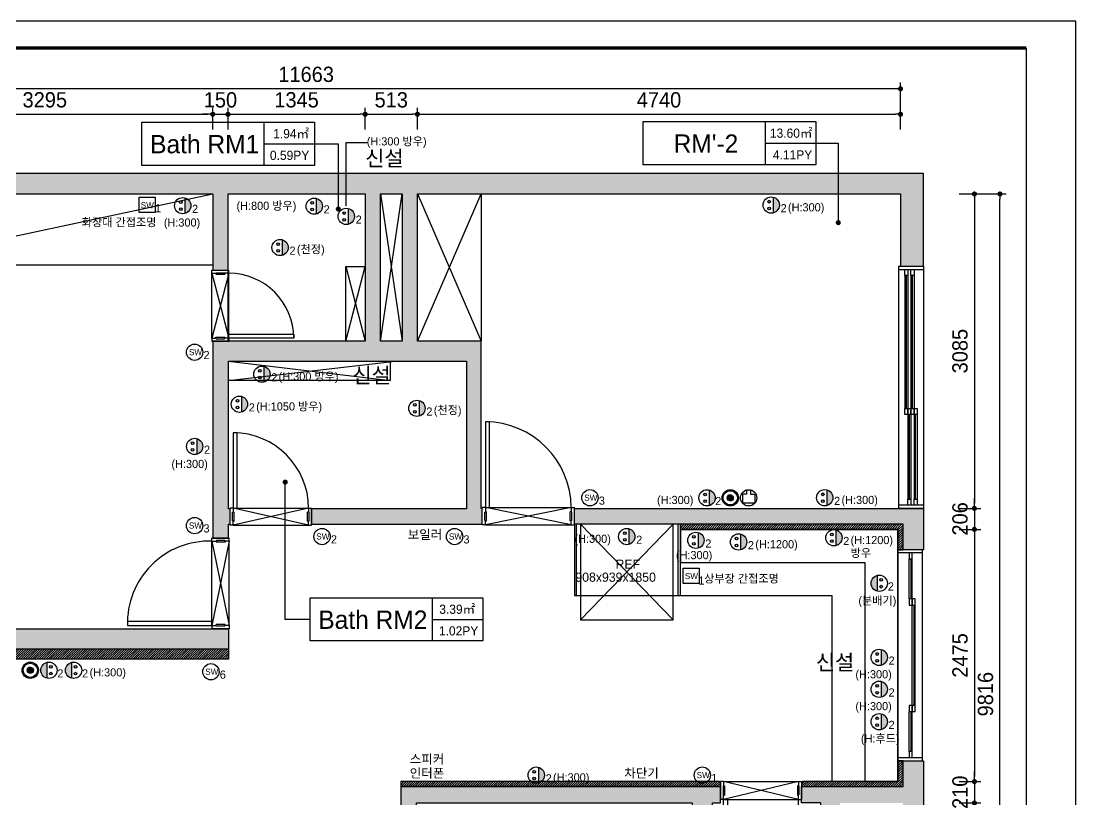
# Model space of a CAD drawing. Header units: millimetres. Extents: x 0 to 400063, y 963 to 238763.
# Drawn here: x 117097 to 127447, y 117252 to 124894 of the extents above; entities that cross this region are included whole.
import ezdxf
from ezdxf.enums import TextEntityAlignment as Align

# ---------------------------------------------------------------- set-up
doc = ezdxf.new("R2010")
doc.units = ezdxf.units.MM
doc.header["$LTSCALE"] = 40
doc.header["$PDMODE"] = 34
doc.layers.get('Defpoints').update_dxf_attribs({"color": 249})
doc.layers.add('.', color=7, linetype='Continuous', lineweight=13)
for name, color, linetype in [('2sec', 2, 'Continuous'), ('3TI-CE-LTEXT', 7, 'Continuous'), ('4LEA', 4, 'Continuous'), ('DIM', 8, 'Continuous'), ('DOOR', 4, 'Continuous'), ('DOOR-FRAME', 4, 'Continuous'), ('DWG', 7, 'Continuous'), ('GPG-TEXT', 3, 'Continuous'), ('SOL253', 253, 'Continuous'), ('도면층4', 4, 'Continuous'), ('도면층5', 5, 'Continuous'), ('도면층8', 253, 'Continuous'), ('전기', 7, 'Continuous')]:
    doc.layers.add(name, color=color, linetype=linetype)
doc.styles.add('GHS', font='stylu.ttf')
doc.styles.add('HANA-TEXT', font='stylu.ttf')
doc.styles.add('HY울릉도L', font='HYWULM.TTF')
doc.styles.add('울릉도 L', font='HYWULM.TTF')
doc.styles.add('휴먼엑스포', font='stylu.ttf')
doc.dimstyles.new('황금손50', dxfattribs={"dimscale": 50, "dimtxt": 3, "dimasz": 1, "dimexe": 1.25, "dimexo": 2, "dimgap": 1.25, "dimtad": 1, "dimdec": 0, "dimzin": 9, "dimtxsty": '울릉도 L', "dimblk": 'DOT', "dimcen": 2.5, "dimclrd": 1, "dimclre": 1, "dimadec": 0, "dimazin": 0, "dimtfac": 1, "dimtdec": 0, "dimtix": 1, "dimtmove": 0, "dimatfit": 2, "dimldrblk": 'DOT', "dimfxl": 0, "dimarcsym": 0})
pattern_1 = [(45, (-37885.294, -39174.001), (-11.2253202, 11.2253202), [])]

# ---------------------------------------------------------------- blocks, each defined once
blk = doc.blocks.new('_Dot')
at = {"color": 0, "lineweight": -2}
blk.add_line((-0.5, 0), (-1, 0), dxfattribs=at)
at = {"color": 0, "const_width": 0.5}
blk.add_lwpolyline([(-0.25, 0, 1), (0.25, 0, 1)], format="xyb", close=True, dxfattribs=at)
blk = doc.blocks.new('*D199')
at = {"layer": 'Defpoints', "color": 0}
for p in [(118978, 123980), (115683, 123730), (118978, 123730)]:
    blk.add_point(p, dxfattribs=at)
at = {"layer": 'DIM', "color": 1, "lineweight": -2}
for p, q in [((115683, 123830), (115683, 124043)), ((118978, 123830), (118978, 124043)), ((115733, 123980), (118928, 123980))]:
    blk.add_line(p, q, dxfattribs=at)
at = {"layer": 'DIM', "color": 1, "lineweight": -2, "xscale": 50, "yscale": 50, "zscale": 50, "rotation": 180}
blk.add_blockref('_Dot', (115683, 123980), dxfattribs=at)
at = {"layer": 'DIM', "color": 1, "lineweight": -2, "xscale": 50, "yscale": 50, "zscale": 50}
blk.add_blockref('_Dot', (118978, 123980), dxfattribs=at)
at = {"layer": 'DIM', "color": 1, "insert": (117330, 124121), "char_height": 150, "attachment_point": 5, "style": '울릉도 L'}
blk.add_mtext('3295', dxfattribs=at)
blk = doc.blocks.new('*D200')
at = {"layer": 'Defpoints', "color": 0}
for p in [(119128, 123980), (118978, 123730), (119128, 123730)]:
    blk.add_point(p, dxfattribs=at)
at = {"layer": 'DIM', "color": 1, "lineweight": -2}
for p, q in [((118978, 123830), (118978, 124043)), ((119128, 123830), (119128, 124043)), ((118928, 123980), (118878, 123980)), ((118978, 123980), (119128, 123980)), ((119178, 123980), (119228, 123980))]:
    blk.add_line(p, q, dxfattribs=at)
at = {"layer": 'DIM', "color": 1, "lineweight": -2, "xscale": 50, "yscale": 50, "zscale": 50}
blk.add_blockref('_Dot', (118978, 123980), dxfattribs=at)
at = {"layer": 'DIM', "color": 1, "lineweight": -2, "xscale": 50, "yscale": 50, "zscale": 50, "rotation": 180}
blk.add_blockref('_Dot', (119128, 123980), dxfattribs=at)
at = {"layer": 'DIM', "color": 1, "insert": (119053, 124121), "char_height": 150, "attachment_point": 5, "style": '울릉도 L'}
blk.add_mtext('150', dxfattribs=at)
blk = doc.blocks.new('*D201')
at = {"layer": 'Defpoints', "color": 0}
for p in [(120473, 123980), (119128, 123730), (120473, 123730)]:
    blk.add_point(p, dxfattribs=at)
at = {"layer": 'DIM', "color": 1, "lineweight": -2}
for p, q in [((119128, 123830), (119128, 124043)), ((120473, 123830), (120473, 124043)), ((119178, 123980), (120423, 123980))]:
    blk.add_line(p, q, dxfattribs=at)
at = {"layer": 'DIM', "color": 1, "lineweight": -2, "xscale": 50, "yscale": 50, "zscale": 50, "rotation": 180}
blk.add_blockref('_Dot', (119128, 123980), dxfattribs=at)
at = {"layer": 'DIM', "color": 1, "lineweight": -2, "xscale": 50, "yscale": 50, "zscale": 50}
blk.add_blockref('_Dot', (120473, 123980), dxfattribs=at)
at = {"layer": 'DIM', "color": 1, "insert": (119800, 124121), "char_height": 150, "attachment_point": 5, "style": '울릉도 L'}
blk.add_mtext('1345', dxfattribs=at)
blk = doc.blocks.new('*D202')
at = {"layer": 'Defpoints', "color": 0}
for p in [(120986, 123980), (120473, 123730), (120986, 123730)]:
    blk.add_point(p, dxfattribs=at)
at = {"layer": 'DIM', "color": 1, "lineweight": -2}
for p, q in [((120473, 123830), (120473, 124043)), ((120986, 123830), (120986, 124043)), ((120523, 123980), (120936, 123980))]:
    blk.add_line(p, q, dxfattribs=at)
at = {"layer": 'DIM', "color": 1, "lineweight": -2, "xscale": 50, "yscale": 50, "zscale": 50, "rotation": 180}
blk.add_blockref('_Dot', (120473, 123980), dxfattribs=at)
at = {"layer": 'DIM', "color": 1, "lineweight": -2, "xscale": 50, "yscale": 50, "zscale": 50}
blk.add_blockref('_Dot', (120986, 123980), dxfattribs=at)
at = {"layer": 'DIM', "color": 1, "insert": (120729, 124121), "char_height": 150, "attachment_point": 5, "style": '울릉도 L'}
blk.add_mtext('513', dxfattribs=at)
blk = doc.blocks.new('*D203')
at = {"layer": 'Defpoints', "color": 0}
for p in [(125726, 123980), (120986, 123730), (125726, 123730)]:
    blk.add_point(p, dxfattribs=at)
at = {"layer": 'DIM', "color": 1, "lineweight": -2}
for p, q in [((120986, 123830), (120986, 124043)), ((125726, 123830), (125726, 124043)), ((121036, 123980), (125676, 123980))]:
    blk.add_line(p, q, dxfattribs=at)
at = {"layer": 'DIM', "color": 1, "lineweight": -2, "xscale": 50, "yscale": 50, "zscale": 50, "rotation": 180}
blk.add_blockref('_Dot', (120986, 123980), dxfattribs=at)
at = {"layer": 'DIM', "color": 1, "lineweight": -2, "xscale": 50, "yscale": 50, "zscale": 50}
blk.add_blockref('_Dot', (125726, 123980), dxfattribs=at)
at = {"layer": 'DIM', "color": 1, "insert": (123356, 124121), "char_height": 150, "attachment_point": 5, "style": '울릉도 L'}
blk.add_mtext('4740', dxfattribs=at)
blk = doc.blocks.new('*D204')
at = {"layer": 'Defpoints', "color": 0}
for p in [(114063, 124230), (114063, 123730), (125726, 123730)]:
    blk.add_point(p, dxfattribs=at)
at = {"layer": 'DIM', "color": 1, "lineweight": -2}
for p, q in [((114063, 123830), (114063, 124293)), ((125676, 124230), (114113, 124230)), ((125726, 123830), (125726, 124293))]:
    blk.add_line(p, q, dxfattribs=at)
at = {"layer": 'DIM', "color": 1, "lineweight": -2, "xscale": 50, "yscale": 50, "zscale": 50, "rotation": 180}
blk.add_blockref('_Dot', (114063, 124230), dxfattribs=at)
at = {"layer": 'DIM', "color": 1, "lineweight": -2, "xscale": 50, "yscale": 50, "zscale": 50}
blk.add_blockref('_Dot', (125726, 124230), dxfattribs=at)
at = {"layer": 'DIM', "color": 1, "insert": (119894, 124371), "char_height": 150, "attachment_point": 5, "style": '울릉도 L'}
blk.add_mtext('11663', dxfattribs=at)
blk = doc.blocks.new('*D205')
at = {"layer": 'Defpoints', "color": 0}
for p in [(126201, 123198), (126201, 120113), (126451, 120113)]:
    blk.add_point(p, dxfattribs=at)
at = {"layer": 'DIM', "color": 1, "lineweight": -2}
for p, q in [((126301, 123198), (126513, 123198)), ((126451, 123148), (126451, 120163)), ((126301, 120113), (126513, 120113))]:
    blk.add_line(p, q, dxfattribs=at)
at = {"layer": 'DIM', "color": 1, "lineweight": -2, "xscale": 50, "yscale": 50, "zscale": 50}
for p, rotation in [((126451, 123198), 90), ((126451, 120113), 270)]:
    blk.add_blockref('_Dot', p, dxfattribs=dict(at, rotation=rotation))
at = {"layer": 'DIM', "color": 1, "insert": (126310, 121656), "char_height": 150, "attachment_point": 5, "rotation": 90, "style": '울릉도 L'}
blk.add_mtext('3085', dxfattribs=at)
blk = doc.blocks.new('*D206')
at = {"layer": 'Defpoints', "color": 0}
for p in [(126201, 120113), (126201, 119907), (126451, 119907)]:
    blk.add_point(p, dxfattribs=at)
at = {"layer": 'DIM', "color": 1, "lineweight": -2}
for p, q in [((126451, 120163), (126451, 120213)), ((126301, 120113), (126513, 120113)), ((126451, 120113), (126451, 119907)), ((126301, 119907), (126513, 119907)), ((126451, 119857), (126451, 119807))]:
    blk.add_line(p, q, dxfattribs=at)
at = {"layer": 'DIM', "color": 1, "lineweight": -2, "xscale": 50, "yscale": 50, "zscale": 50}
for p, rotation in [((126451, 120113), 270), ((126451, 119907), 90)]:
    blk.add_blockref('_Dot', p, dxfattribs=dict(at, rotation=rotation))
at = {"layer": 'DIM', "color": 1, "insert": (126310, 120010), "char_height": 150, "attachment_point": 5, "rotation": 90, "style": '울릉도 L'}
blk.add_mtext('206', dxfattribs=at)
blk = doc.blocks.new('*D207')
at = {"layer": 'Defpoints', "color": 0}
for p in [(126201, 119907), (126201, 117432), (126451, 117432)]:
    blk.add_point(p, dxfattribs=at)
at = {"layer": 'DIM', "color": 1, "lineweight": -2}
for p, q in [((126301, 119907), (126513, 119907)), ((126451, 119857), (126451, 117482)), ((126301, 117432), (126513, 117432))]:
    blk.add_line(p, q, dxfattribs=at)
at = {"layer": 'DIM', "color": 1, "lineweight": -2, "xscale": 50, "yscale": 50, "zscale": 50}
for p, rotation in [((126451, 119907), 90), ((126451, 117432), 270)]:
    blk.add_blockref('_Dot', p, dxfattribs=dict(at, rotation=rotation))
at = {"layer": 'DIM', "color": 1, "insert": (126310, 118670), "char_height": 150, "attachment_point": 5, "rotation": 90, "style": '울릉도 L'}
blk.add_mtext('2475', dxfattribs=at)
blk = doc.blocks.new('*D208')
at = {"layer": 'Defpoints', "color": 0}
for p in [(126201, 117432), (126201, 117222), (126451, 117222)]:
    blk.add_point(p, dxfattribs=at)
at = {"layer": 'DIM', "color": 1, "lineweight": -2}
for p, q in [((126451, 117482), (126451, 117532)), ((126301, 117432), (126513, 117432)), ((126451, 117432), (126451, 117222)), ((126301, 117222), (126513, 117222)), ((126451, 117172), (126451, 117122))]:
    blk.add_line(p, q, dxfattribs=at)
at = {"layer": 'DIM', "color": 1, "lineweight": -2, "xscale": 50, "yscale": 50, "zscale": 50}
for p, rotation in [((126451, 117432), 270), ((126451, 117222), 90)]:
    blk.add_blockref('_Dot', p, dxfattribs=dict(at, rotation=rotation))
at = {"layer": 'DIM', "color": 1, "insert": (126310, 117327), "char_height": 150, "attachment_point": 5, "rotation": 90, "style": '울릉도 L'}
blk.add_mtext('210', dxfattribs=at)
blk = doc.blocks.new('*D212')
at = {"layer": 'Defpoints', "color": 0}
for p in [(126201, 123198), (126701, 123198), (126201, 113382)]:
    blk.add_point(p, dxfattribs=at)
at = {"layer": 'DIM', "color": 1, "lineweight": -2}
for p, q in [((126301, 123198), (126763, 123198)), ((126701, 113432), (126701, 123148)), ((126301, 113382), (126763, 113382))]:
    blk.add_line(p, q, dxfattribs=at)
at = {"layer": 'DIM', "color": 1, "lineweight": -2, "xscale": 50, "yscale": 50, "zscale": 50}
for p, rotation in [((126701, 123198), 90), ((126701, 113382), 270)]:
    blk.add_blockref('_Dot', p, dxfattribs=dict(at, rotation=rotation))
at = {"layer": 'DIM', "color": 1, "insert": (126560, 118290), "char_height": 150, "attachment_point": 5, "rotation": 90, "style": '울릉도 L'}
blk.add_mtext('9816', dxfattribs=at)

msp = doc.modelspace()

# ---------------------------------------------------------------- hatches: boundary and pattern name
at = {"layer": '.'}
h = msp.add_hatch(color=251, dxfattribs=at)
h.dxf.hatch_style = 1
h.paths.add_polyline_path([(114211.6, 115385.2), (114011.6, 115293), (114011.6, 114622.2), (116445.8, 114622.2), (116445.8, 114822.2), (114211.6, 114822.2)])
h.paths.add_polyline_path([(119464.6, 114822.2), (116445.8, 114822.2), (116445.8, 114622.2), (119464.6, 114622.2)])
h.paths.add_polyline_path([(124342.4, 114767.2), (123882.4, 114767.2), (123882.4, 115409.2), (123682.4, 115409.2), (123682.4, 114822.2), (120976.6, 114822.2), (120976.6, 116297.2), (120822.4, 116297.2), (120821.6, 114822.2), (120426.6, 114822.2), (120426.6, 114622.2), (124135.4, 114622.2), (124135.4, 113259.2), (125295.4, 113259.2), (125295.4, 113947.2), (125172.4, 113947.2), (125172.4, 113382.2), (124342.4, 113382.2)])
h.paths.add_polyline_path([(123882.4, 117222.2), (123959.1, 117222.2), (123959.1, 117382.2), (120821.6, 117382.2), (120821.6, 117197.2), (120976.6, 117197.2), (120976.6, 117222.2), (123682.4, 117222.2), (123682.4, 116589.2), (123882.4, 116589.2)])
h.paths.add_polyline_path([(125950.6, 117637.2), (125750.6, 117637.2), (125750.6, 117382.2), (124754.1, 117382.2), (124754.1, 117222.2), (124942.4, 117222.2), (124942.4, 116622.2), (125772.4, 116622.2), (125772.4, 116482.2), (125950.6, 116482.2), (125950.6, 116622.2)])
h.paths.add_polyline_path([(125131.6, 117222.2), (125750.6, 117222.2), (125750.6, 116822.2), (125131.6, 116822.2)], flags=16)
h.paths.add_polyline_path([(125950.6, 120113.2), (122525.6, 120113.2), (122525.6, 119957.2), (125750.6, 119957.2), (125750.6, 119707.2), (125950.6, 119707.2)])
h.paths.add_polyline_path([(121622.6, 120113.2), (121610.6, 120113.2), (121610.6, 121753.2), (120985.6, 121753.2), (120985.6, 123198.2), (125725.6, 123198.2), (125725.6, 122488.2), (125950.6, 122488.2), (125950.6, 123398.2), (115682.6, 123398.2), (115682.6, 123480.2), (113862.6, 123480.2), (113862.6, 121396.2), (114054.6, 121396.2), (114054.6, 121334.2), (114254.6, 121334.2), (114254.6, 121396.2), (115482.6, 121396.2), (115482.6, 121282.2), (115682.6, 121282.2), (115682.6, 121595.2), (114062.6, 121595.2), (114062.6, 123280.2), (115532.6, 123280.2), (115532.6, 122320.2), (115682.6, 122320.2), (115682.6, 123198.2), (118977.6, 123198.2), (118977.6, 122450.2), (119127.6, 122450.2), (119127.6, 123198.2), (120472.6, 123198.2), (120472.6, 121753.2), (118977.6, 121753.2), (118977.6, 119821.2), (119132.6, 119821.2), (119132.6, 119957.2), (119147.6, 119957.2), (119147.6, 120107.2), (119132.6, 120107.2), (119132.6, 121557.2), (120717.6, 121557.2), (121467.6, 121557.2), (121467.6, 120107.2), (120717.6, 120107.2), (119947.6, 120107.2), (119947.6, 119957.2), (121622.6, 119957.2)])
h.paths.add_polyline_path([(120835.6, 121753.2), (120622.6, 121753.2), (120622.6, 123198.2), (120835.6, 123198.2)], flags=16)
h.paths.add_polyline_path([(119132.6, 118932.2), (115682.6, 118932.2), (115682.6, 119182.2), (115482.6, 119182.2), (115482.6, 118932.2), (115364.6, 118932.2), (115364.6, 118732.2), (119132.6, 118732.2)])
h.paths.add_polyline_path([(114331.6, 118932.2), (114254.6, 118932.2), (114254.6, 118994.2), (114054.6, 118994.2), (114053.3, 118749.2), (114211.6, 118732.2), (114331.6, 118732.2)])
h = msp.add_hatch(dxfattribs=at)
h.set_pattern_fill('ANSI31', color=256, scale=5)
h.set_pattern_definition(pattern_1)
h.paths.add_polyline_path([(125700.6, 119907.2), (125700.6, 119707.2), (125750.6, 119707.2), (125750.6, 119957.2), (123565.6, 119957.2), (123565.6, 119907.2)])
h = msp.add_hatch(dxfattribs=at)
h.set_pattern_fill('ANSI31', color=256, scale=5)
h.set_pattern_definition(pattern_1)
h.paths.add_polyline_path([(119132.6, 118732.2), (115408, 118732.2), (115408, 118722.2), (115387.5, 118722.2), (115364.6, 118722.2), (115408, 118722.2), (115408, 118732.2), (115364.6, 118732.2), (115364.6, 118632.2), (119132.6, 118632.2)])
h = msp.add_hatch(dxfattribs=at)
h.set_pattern_fill('ANSI31', color=256, scale=5)
h.set_pattern_definition(pattern_1)
h.paths.add_polyline_path([(120821.6, 117432.2), (120821.6, 117382.2), (123959.1, 117382.2), (123959.1, 117422.2), (123949.1, 117422.2), (123949.1, 117432.2)])
h.paths.add_polyline_path([(120882.9, 117435), (121287.1, 117435), (121287.1, 117600.6), (120882.9, 117600.6)], flags=9)
h.paths.add_polyline_path([(122987.7, 117435.2), (123391.9, 117435.2), (123391.9, 117600.6), (122987.7, 117600.6)], flags=9)
h = msp.add_hatch(dxfattribs=at)
h.set_pattern_fill('ANSI31', color=256, scale=5)
h.set_pattern_definition(pattern_1)
h.paths.add_polyline_path([(124764.1, 117432.2), (124764.1, 117422.2), (124754.1, 117422.2), (124754.1, 117382.2), (125750.6, 117382.2), (125750.6, 117637.2), (125700.6, 117637.2), (125700.6, 117432.2)])
at = {"layer": '전기'}
h = msp.add_hatch(color=256, dxfattribs=at)
h.dxf.hatch_style = 1
h.paths.add_polyline_path([(118703.4, 123160.7, -0.3419987), (118763.4, 123083.3, -0.3419987), (118703.4, 123005.8)])
h.paths.add_polyline_path([(118676.7, 123116.6, -1), (118650, 123116.6, -1)])
h.paths.add_polyline_path([(118676.7, 123049.9, -1), (118650, 123049.9, -1)])
h = msp.add_hatch(color=256, dxfattribs=at)
h.dxf.hatch_style = 1
h.paths.add_polyline_path([(124477.3, 123166.7, -0.3419987), (124537.3, 123089.2, -0.3419987), (124477.3, 123011.8)])
h.paths.add_polyline_path([(124450.7, 123122.6, -1), (124424, 123122.6, -1)])
h.paths.add_polyline_path([(124450.7, 123055.9, -1), (124424, 123055.9, -1)])
h = msp.add_hatch(color=256, dxfattribs=at)
h.dxf.hatch_style = 1
h.paths.add_polyline_path([(119993.7, 123155.7, -0.3419987), (120053.7, 123078.3, -0.3419987), (119993.7, 123000.8)])
h.paths.add_polyline_path([(119967, 123111.6, -1), (119940.3, 123111.6, -1)])
h.paths.add_polyline_path([(119967, 123044.9, -1), (119940.3, 123044.9, -1)])
h = msp.add_hatch(color=256, dxfattribs=at)
h.dxf.hatch_style = 1
h.paths.add_polyline_path([(120308, 123055.2, -0.3419987), (120368, 122977.8, -0.3419987), (120308, 122900.3)])
h.paths.add_polyline_path([(120281.4, 123011.1, -1), (120254.7, 123011.1, -1)])
h.paths.add_polyline_path([(120281.4, 122944.4, -1), (120254.7, 122944.4, -1)])
h = msp.add_hatch(color=256, dxfattribs=at)
h.dxf.hatch_style = 1
h.paths.add_polyline_path([(119658.6, 122750.1, -0.3419987), (119718.6, 122672.7, -0.3419987), (119658.6, 122595.2)])
h.paths.add_polyline_path([(119632, 122706, -1), (119605.3, 122706, -1)])
h.paths.add_polyline_path([(119632, 122639.3, -1), (119605.3, 122639.3, -1)])
h = msp.add_hatch(color=256, dxfattribs=at)
h.dxf.hatch_style = 1
h.paths.add_polyline_path([(119480.2, 121507.4, -0.3419987), (119540.2, 121429.9, -0.3419987), (119480.2, 121352.4)])
h.paths.add_polyline_path([(119453.6, 121463.2, -1), (119426.9, 121463.2, -1)])
h.paths.add_polyline_path([(119453.6, 121396.6, -1), (119426.9, 121396.6, -1)])
h = msp.add_hatch(color=256, dxfattribs=at)
h.dxf.hatch_style = 1
h.paths.add_polyline_path([(119259.8, 121212.6, -0.3419987), (119319.8, 121135.1, -0.3419987), (119259.8, 121057.7)])
h.paths.add_polyline_path([(119233.2, 121168.5, -1), (119206.5, 121168.5, -1)])
h.paths.add_polyline_path([(119233.2, 121101.8, -1), (119206.5, 121101.8, -1)])
h = msp.add_hatch(color=256, dxfattribs=at)
h.dxf.hatch_style = 1
h.paths.add_polyline_path([(121001.6, 121172, -0.3419987), (121061.6, 121094.5, -0.3419987), (121001.6, 121017)])
h.paths.add_polyline_path([(120974.9, 121127.8, -1), (120948.3, 121127.8, -1)])
h.paths.add_polyline_path([(120974.9, 121061.2, -1), (120948.3, 121061.2, -1)])
h = msp.add_hatch(color=256, dxfattribs=at)
h.dxf.hatch_style = 1
h.paths.add_polyline_path([(118820.4, 120797.8, -0.3419987), (118880.4, 120720.3, -0.3419987), (118820.4, 120642.8)])
h.paths.add_polyline_path([(118793.7, 120753.6, -1), (118767.1, 120753.6, -1)])
h.paths.add_polyline_path([(118793.7, 120687, -1), (118767.1, 120687, -1)])
h = msp.add_hatch(color=256, dxfattribs=at)
h.dxf.hatch_style = 1
h.paths.add_polyline_path([(123847.7, 120293.8, -0.3419987), (123907.7, 120216.3, -0.3419987), (123847.7, 120138.8)])
h.paths.add_polyline_path([(123821, 120249.6, -1), (123794.3, 120249.6, -1)])
h.paths.add_polyline_path([(123821, 120183, -1), (123794.3, 120183, -1)])
h = msp.add_hatch(color=256, dxfattribs=at)
h.dxf.hatch_style = 1
h.paths.add_polyline_path([(125002.6, 120295, -0.3419987), (125062.6, 120217.5, -0.3419987), (125002.6, 120140.1)])
h.paths.add_polyline_path([(124975.9, 120250.9, -1), (124949.3, 120250.9, -1)])
h.paths.add_polyline_path([(124975.9, 120184.2, -1), (124949.3, 120184.2, -1)])
h = msp.add_hatch(dxfattribs=at)
h.set_pattern_fill('ANSI31', color=256)
h.set_pattern_definition([(45, (300092.32574, 225236.49458), (-0.08838834765, 0.08838834765), [])])
h.paths.add_polyline_path([(124085.1, 120216.3, -1), (124025.1, 120216.3, -1)])
h = msp.add_hatch(color=256, dxfattribs=at)
h.dxf.hatch_style = 1
h.paths.add_polyline_path([(123060.3, 119914, -0.3419987), (123120.3, 119836.5, -0.3419987), (123060.3, 119759.1)])
h.paths.add_polyline_path([(123033.6, 119869.9, -1), (123007, 119869.9, -1)])
h.paths.add_polyline_path([(123033.6, 119803.2, -1), (123007, 119803.2, -1)])
h = msp.add_hatch(color=256, dxfattribs=at)
h.dxf.hatch_style = 1
h.paths.add_polyline_path([(123738.9, 119876.9, -0.3419987), (123798.9, 119799.4, -0.3419987), (123738.9, 119722)])
h.paths.add_polyline_path([(123712.2, 119832.7, -1), (123685.6, 119832.7, -1)])
h.paths.add_polyline_path([(123712.2, 119766.1, -1), (123685.6, 119766.1, -1)])
h = msp.add_hatch(color=256, dxfattribs=at)
h.dxf.hatch_style = 1
h.paths.add_polyline_path([(124157.1, 119860.5, -0.3419987), (124217.1, 119783.1, -0.3419987), (124157.1, 119705.6)])
h.paths.add_polyline_path([(124130.4, 119816.4, -1), (124103.7, 119816.4, -1)])
h.paths.add_polyline_path([(124130.4, 119749.7, -1), (124103.7, 119749.7, -1)])
h = msp.add_hatch(color=256, dxfattribs=at)
h.dxf.hatch_style = 1
h.paths.add_polyline_path([(125092, 119901.7, -0.3419987), (125152, 119824.3, -0.3419987), (125092, 119746.8)])
h.paths.add_polyline_path([(125065.3, 119857.6, -1), (125038.7, 119857.6, -1)])
h.paths.add_polyline_path([(125065.3, 119790.9, -1), (125038.7, 119790.9, -1)])
h = msp.add_hatch(color=256, dxfattribs=at)
h.dxf.hatch_style = 1
h.paths.add_polyline_path([(125496.9, 119455.4, 0.3419987), (125436.9, 119377.9, 0.3419987), (125496.9, 119300.5)])
h.paths.add_polyline_path([(125523.6, 119411.3, 1), (125550.3, 119411.3, 1)])
h.paths.add_polyline_path([(125523.6, 119344.6, 1), (125550.3, 119344.6, 1)])
h = msp.add_hatch(color=256, dxfattribs=at)
h.dxf.hatch_style = 1
h.paths.add_polyline_path([(125537, 118727.9, -0.3419987), (125597, 118650.5, -0.3419987), (125537, 118573)])
h.paths.add_polyline_path([(125510.3, 118683.8, -1), (125483.7, 118683.8, -1)])
h.paths.add_polyline_path([(125510.3, 118617.1, -1), (125483.7, 118617.1, -1)])
h = msp.add_hatch(dxfattribs=at)
h.set_pattern_fill('ANSI31', color=256)
h.set_pattern_definition([(45, (292625.64021, 223544.69219), (-0.08838834765, 0.08838834765), [])])
h.paths.add_polyline_path([(117157.4, 118524.5, 1), (117217.4, 118524.5, 1)])
h = msp.add_hatch(color=256, dxfattribs=at)
h.dxf.hatch_style = 1
h.paths.add_polyline_path([(117349.9, 118601.9, 0.3419987), (117289.9, 118524.5, 0.3419987), (117349.9, 118447)])
h.paths.add_polyline_path([(117376.5, 118557.8, 1), (117403.2, 118557.8, 1)])
h.paths.add_polyline_path([(117376.5, 118491.2, 1), (117403.2, 118491.2, 1)])
h = msp.add_hatch(color=256, dxfattribs=at)
h.dxf.hatch_style = 1
h.paths.add_polyline_path([(117592.1, 118601.9, 0.3419987), (117532.1, 118524.5, 0.3419987), (117592.1, 118447)])
h.paths.add_polyline_path([(117618.8, 118557.8, 1), (117645.5, 118557.8, 1)])
h.paths.add_polyline_path([(117618.8, 118491.2, 1), (117645.5, 118491.2, 1)])
h = msp.add_hatch(color=256, dxfattribs=at)
h.dxf.hatch_style = 1
h.paths.add_polyline_path([(125537, 118415.1, -0.3419987), (125597, 118337.7, -0.3419987), (125537, 118260.2)])
h.paths.add_polyline_path([(125510.3, 118371, -1), (125483.7, 118371, -1)])
h.paths.add_polyline_path([(125510.3, 118304.3, -1), (125483.7, 118304.3, -1)])
h = msp.add_hatch(color=256, dxfattribs=at)
h.dxf.hatch_style = 1
h.paths.add_polyline_path([(125537, 118097.1, -0.3419987), (125597, 118019.7, -0.3419987), (125537, 117942.2)])
h.paths.add_polyline_path([(125510.3, 118053, -1), (125483.7, 118053, -1)])
h.paths.add_polyline_path([(125510.3, 117986.3, -1), (125483.7, 117986.3, -1)])
h = msp.add_hatch(color=256, dxfattribs=at)
h.dxf.hatch_style = 1
h.paths.add_polyline_path([(122172.3, 117572.6, -0.3419987), (122232.3, 117495.2, -0.3419987), (122172.3, 117417.7)])
h.paths.add_polyline_path([(122145.6, 117528.5, -1), (122119, 117528.5, -1)])
h.paths.add_polyline_path([(122145.6, 117461.8, -1), (122119, 117461.8, -1)])

# ---------------------------------------------------------------- linework, layer by layer
at = {"layer": '2sec'}
for points in [[(120472.6, 121753.2), (118977.6, 121753.2), (118977.6, 119821.2), (119132.6, 119821.2), (119132.6, 119957.2), (119147.6, 119957.2), (119147.6, 120107.2), (119132.6, 120107.2), (119132.6, 121557.2), (121467.6, 121557.2), (121467.6, 120107.2), (119947.6, 120107.2), (119947.6, 119957.2), (121622.6, 119957.2), (121622.6, 120113.2), (121610.6, 120113.2), (121610.6, 121753.2), (120985.6, 121753.2), (120985.6, 123198.2), (125725.6, 123198.2), (125725.6, 122488.2), (125950.6, 122488.2), (125950.6, 123398.2), (115682.6, 123398.2)], [(115682.6, 123198.2), (118977.6, 123198.2), (118977.6, 122450.2), (119127.6, 122450.2), (119127.6, 123198.2), (120472.6, 123198.2), (120472.6, 121753.2)], [(123565.6, 119957.2), (123565.6, 119907.2), (125700.6, 119907.2), (125700.6, 119707.2), (125750.6, 119707.2), (125750.6, 119957.2), (123565.6, 119957.2)], [(119132.6, 118732.2), (119132.6, 118632.2), (115364.6, 118632.2)]]:
    msp.add_lwpolyline(points, dxfattribs=at)
for points in [[(120622.6, 121753.2), (120622.6, 123198.2), (120835.6, 123198.2), (120835.6, 121753.2)], [(125750.6, 119707.2), (125750.6, 119957.2), (122525.6, 119957.2), (122525.6, 120113.2), (125950.6, 120113.2), (125950.6, 119707.2)], [(115682.6, 118932.2), (119132.6, 118932.2), (119132.6, 118732.2), (115364.6, 118732.2), (115364.6, 118932.2), (115482.6, 118932.2), (115482.6, 119182.2), (115682.6, 119182.2)], [(125700.6, 117637.2), (125700.6, 117432.2), (124764.1, 117432.2), (124764.1, 117422.2), (124754.1, 117422.2), (124754.1, 117382.2), (125750.6, 117382.2), (125750.6, 117637.2)], [(125772.4, 116622.2), (124942.4, 116622.2), (124942.4, 117222.2), (124754.1, 117222.2), (124754.1, 117382.2), (125750.6, 117382.2), (125750.6, 117637.2), (125950.6, 117637.2), (125950.6, 116622.2), (125950.6, 116482.2), (125772.4, 116482.2)], [(123949.1, 117432.2), (120821.6, 117432.2), (120821.6, 117382.2), (123959.1, 117382.2), (123959.1, 117422.2), (123949.1, 117422.2)], [(123882.4, 116589.2), (123882.4, 117222.2), (123959.1, 117222.2), (123959.1, 117382.2), (120821.6, 117382.2), (120821.6, 117197.2), (120976.6, 117197.2), (120976.6, 117222.2), (123682.4, 117222.2), (123682.4, 116589.2)]]:
    msp.add_lwpolyline(points, close=True, dxfattribs=at)
at = {"layer": '4LEA', "color": 1}
for p, q in [((118970.1, 122420.2), (119135.1, 121783.2)), ((119135.1, 122420.2), (118970.1, 121783.2)), ((119917.6, 119949.7), (119177.6, 120114.7)), ((119917.6, 120114.7), (119177.6, 119949.7)), ((122495.6, 119950.2), (121652.6, 120120.2)), ((122495.6, 120120.2), (121652.6, 119950.2)), ((119140.1, 119791.2), (118970.1, 118962.2)), ((118970.1, 119791.2), (119140.1, 118962.2)), ((124724.1, 117432.2), (123989.1, 117257.2)), ((124724.1, 117257.2), (123989.1, 117432.2))]:
    msp.add_line(p, q, dxfattribs=at)
at = {"layer": '4LEA', "color": 0}
for p, q in [((118970.1, 121783.2), (118970.1, 122420.2)), ((119135.1, 121783.2), (119135.1, 122420.2)), ((119177.6, 120114.7), (119917.6, 120114.7)), ((121652.6, 120120.2), (122495.6, 120120.2)), ((119177.6, 119949.7), (119917.6, 119949.7)), ((121652.6, 119950.2), (122495.6, 119950.2)), ((118970.1, 118962.2), (118970.1, 119791.2)), ((119140.1, 118962.2), (119140.1, 119791.2)), ((123989.1, 117432.2), (124724.1, 117432.2)), ((123989.1, 117257.2), (124724.1, 117257.2))]:
    msp.add_line(p, q, dxfattribs=at)
at = {"layer": 'Defpoints', "color": 9}
msp.add_lwpolyline([(127446.6, 124894.5), (107088.3, 124894.5), (107088.3, 110534.2), (127446.6, 110534.2)], close=True, dxfattribs=at)
at = {"layer": 'Defpoints'}
msp.add_lwpolyline([(107574.9, 124629), (126959.9, 124629), (126959.9, 112110.4), (107574.9, 112110.4)], close=True, dxfattribs=at)
at = {"layer": 'DOOR', "color": 5}
for centre, radius, start, end in [((119135.1, 121783.2), 637, 360, 90), ((121645.2, 120112.9), 850.3, 0.4926, 89.5074), ((119177.6, 120114.7), 740, 0, 90), ((118944.4, 118987.8), 803.8, 88.17311, 181.82689), ((123996.2, 117250), 727.9, 269.43623, 0.56377)]:
    msp.add_arc(centre, radius, start, end, dxfattribs=at)
at = {"layer": 'DOOR-FRAME', "linetype": 'Continuous'}
for p, q in [((118970.1, 122450.2), (119135.1, 122450.2)), ((118970.1, 122420.2), (118970.1, 122450.2)), ((119135.1, 122420.2), (119135.1, 122450.2)), ((118970.1, 122420.2), (119010.6, 122420.2)), ((119007.6, 122420.2), (119007.6, 122410.2)), ((119007.6, 122410.2), (119097.6, 122410.2)), ((119010.6, 122425.2), (119010.6, 122420.2)), ((119010.6, 122425.2), (119094.6, 122425.2)), ((119094.6, 122425.2), (119094.6, 122420.2)), ((119135.1, 122420.2), (119094.6, 122420.2)), ((119097.6, 122420.2), (119097.6, 122410.2)), ((118970.1, 121783.2), (119010.6, 121783.2)), ((118970.1, 121783.2), (118970.1, 121753.2)), ((118970.1, 121753.2), (119135.1, 121753.2)), ((119007.6, 121793.2), (119097.6, 121793.2)), ((119007.6, 121783.2), (119007.6, 121793.2)), ((119010.6, 121778.2), (119010.6, 121783.2)), ((119010.6, 121778.2), (119094.6, 121778.2)), ((119094.6, 121778.2), (119094.6, 121783.2)), ((119135.1, 121783.2), (119094.6, 121783.2)), ((119097.6, 121783.2), (119097.6, 121793.2)), ((119135.1, 121783.2), (119135.1, 121753.2)), ((119177.6, 120114.7), (119147.6, 120114.7)), ((119147.6, 119949.7), (119147.6, 120114.7)), ((119172.6, 120074.2), (119177.6, 120074.2)), ((119172.6, 119990.2), (119172.6, 120074.2)), ((119177.6, 120114.7), (119177.6, 120074.2)), ((119177.6, 120077.2), (119187.6, 120077.2)), ((119187.6, 119987.2), (119187.6, 120077.2)), ((119907.6, 119987.2), (119907.6, 120077.2)), ((119917.6, 120077.2), (119907.6, 120077.2)), ((119917.6, 120114.7), (119947.6, 120114.7)), ((119917.6, 120114.7), (119917.6, 120074.2)), ((119922.6, 120074.2), (119917.6, 120074.2)), ((119922.6, 119990.2), (119922.6, 120074.2)), ((119947.6, 119949.7), (119947.6, 120114.7)), ((121652.6, 120120.2), (121622.6, 120120.2)), ((121622.6, 119950.2), (121622.6, 120120.2)), ((121647.6, 120077.2), (121652.6, 120077.2)), ((121647.6, 119993.2), (121647.6, 120077.2)), ((121652.6, 120120.2), (121652.6, 120077.2)), ((121652.6, 120080.2), (121662.6, 120080.2)), ((121662.6, 119990.2), (121662.6, 120080.2)), ((122485.6, 119990.2), (122485.6, 120080.2)), ((122495.6, 120080.2), (122485.6, 120080.2)), ((122495.6, 120120.2), (122525.6, 120120.2)), ((122495.6, 120120.2), (122495.6, 120077.2)), ((122500.6, 120077.2), (122495.6, 120077.2)), ((122500.6, 119993.2), (122500.6, 120077.2)), ((122525.6, 119950.2), (122525.6, 120120.2)), ((119177.6, 119949.7), (119147.6, 119949.7)), ((119172.6, 119990.2), (119177.6, 119990.2)), ((119177.6, 119949.7), (119177.6, 119990.2)), ((119177.6, 119987.2), (119187.6, 119987.2)), ((119917.6, 119987.2), (119907.6, 119987.2)), ((119922.6, 119990.2), (119917.6, 119990.2)), ((119917.6, 119949.7), (119917.6, 119990.2)), ((119917.6, 119949.7), (119947.6, 119949.7)), ((121652.6, 119950.2), (121622.6, 119950.2)), ((121647.6, 119993.2), (121652.6, 119993.2)), ((121652.6, 119950.2), (121652.6, 119993.2)), ((121652.6, 119990.2), (121662.6, 119990.2)), ((122495.6, 119990.2), (122485.6, 119990.2)), ((122500.6, 119993.2), (122495.6, 119993.2)), ((122495.6, 119950.2), (122495.6, 119993.2)), ((122495.6, 119950.2), (122525.6, 119950.2)), ((118970.1, 119791.2), (118970.1, 119821.2)), ((119140.1, 119821.2), (118970.1, 119821.2)), ((118970.1, 119791.2), (119013.1, 119791.2)), ((119010.1, 119791.2), (119010.1, 119781.2)), ((119100.1, 119781.2), (119010.1, 119781.2)), ((119013.1, 119796.2), (119013.1, 119791.2)), ((119097.1, 119796.2), (119013.1, 119796.2)), ((119097.1, 119796.2), (119097.1, 119791.2)), ((119140.1, 119791.2), (119097.1, 119791.2)), ((119100.1, 119791.2), (119100.1, 119781.2)), ((119140.1, 119791.2), (119140.1, 119821.2)), ((118970.1, 118962.2), (118970.1, 118932.2)), ((118970.1, 118962.2), (119013.1, 118962.2)), ((119140.1, 118932.2), (118970.1, 118932.2)), ((119100.1, 118972.2), (119010.1, 118972.2)), ((119010.1, 118962.2), (119010.1, 118972.2)), ((119013.1, 118957.2), (119013.1, 118962.2)), ((119097.1, 118957.2), (119013.1, 118957.2)), ((119097.1, 118957.2), (119097.1, 118962.2)), ((119140.1, 118962.2), (119097.1, 118962.2)), ((119100.1, 118962.2), (119100.1, 118972.2)), ((119140.1, 118962.2), (119140.1, 118932.2)), ((123959.1, 117432.2), (123959.1, 117257.2)), ((123989.1, 117432.2), (123959.1, 117432.2)), ((123984.1, 117386.7), (123989.1, 117386.7)), ((123984.1, 117386.7), (123984.1, 117302.7)), ((123989.1, 117432.2), (123989.1, 117386.7)), ((123989.1, 117389.7), (123999.1, 117389.7)), ((123999.1, 117389.7), (123999.1, 117299.7)), ((124714.1, 117389.7), (124714.1, 117299.7)), ((124724.1, 117389.7), (124714.1, 117389.7)), ((124724.1, 117432.2), (124724.1, 117386.7)), ((124724.1, 117432.2), (124754.1, 117432.2)), ((124729.1, 117386.7), (124724.1, 117386.7)), ((124729.1, 117386.7), (124729.1, 117302.7)), ((124754.1, 117432.2), (124754.1, 117257.2)), ((123984.1, 117302.7), (123989.1, 117302.7)), ((123989.1, 117257.2), (123989.1, 117302.7)), ((123989.1, 117299.7), (123999.1, 117299.7)), ((124724.1, 117299.7), (124714.1, 117299.7)), ((124729.1, 117302.7), (124724.1, 117302.7)), ((124724.1, 117257.2), (124724.1, 117302.7)), ((123989.1, 117257.2), (123959.1, 117257.2)), ((124724.1, 117257.2), (124754.1, 117257.2))]:
    msp.add_line(p, q, dxfattribs=at)
for points in [[(119772.1, 121783.2), (119135.1, 121783.2), (119135.1, 121823.2), (119772.1, 121823.2)], [(121652.6, 120963.2), (121652.6, 120120.2), (121692.6, 120120.2), (121692.6, 120963.2)], [(119177.6, 120854.7), (119177.6, 120114.7), (119217.6, 120114.7), (119217.6, 120854.7)], [(118141.1, 118962.2), (118970.1, 118962.2), (118970.1, 119002.2), (118141.1, 119002.2)], [(123989.1, 116522.2), (123989.1, 117257.2), (124029.1, 117257.2), (124029.1, 116522.2)]]:
    msp.add_lwpolyline(points, close=True, dxfattribs=at)
at = {"layer": 'DWG', "color": 2, "const_width": 32.4}
msp.add_lwpolyline([(107574.9, 124629), (126959.9, 124629)], dxfattribs=at)
at = {"layer": 'SOL253'}
for p, q in [((119483, 123478.2), (119483, 123902.7)), ((124401.4, 123483.4), (124401.4, 123907.9)), ((119483, 123690.5), (119975.7, 123690.5)), ((119975.7, 123690.5), (120209.7, 123690.5)), ((120209.7, 123690.5), (120209.7, 123050.5)), ((124401.4, 123695.7), (124894.6, 123695.7)), ((124894.6, 123695.7), (125115, 123695.7)), ((125115, 123695.7), (125115, 122916.6)), ((119688.7, 119024), (119688.7, 120371.2)), ((121133.1, 118811.7), (121133.1, 119236.2)), ((119933.1, 119024), (119688.7, 119024)), ((121133.1, 119024), (121629.3, 119024))]:
    msp.add_line(p, q, dxfattribs=at)
for points in [[(118283, 123902.7), (119975.7, 123902.7), (119975.7, 123478.2), (118283, 123478.2)], [(123201.4, 123907.9), (124894.6, 123907.9), (124894.6, 123483.4), (123201.4, 123483.4)], [(119933.1, 119236.2), (121629.3, 119236.2), (121629.3, 118811.7), (119933.1, 118811.7)]]:
    msp.add_lwpolyline(points, close=True, dxfattribs=at)
at = {"layer": 'SOL253', "const_width": 25}
for points in [[(120209.7, 123038, -1), (120209.7, 123063, -1)], [(125115, 122904.1, -1), (125115, 122929.1, -1)], [(119688.7, 120358.7, -1), (119688.7, 120383.7, -1)]]:
    msp.add_lwpolyline(points, format="xyb", close=True, dxfattribs=at)
at = {"layer": '도면층4'}
for p, q in [((125705.6, 122488.2), (125950.6, 122488.2)), ((125705.6, 122488.2), (125705.6, 120113.2)), ((125705.6, 122458.2), (125950.6, 122458.2)), ((125950.6, 122488.2), (125950.6, 120113.2)), ((125783.1, 121093.2), (125783.1, 122398.2)), ((125843.1, 121093.2), (125843.1, 122398.2)), ((125813.1, 120203.2), (125813.1, 121033.2)), ((125873.1, 120203.2), (125873.1, 121033.2)), ((125950.6, 120143.2), (125705.6, 120143.2)), ((125950.6, 120113.2), (125705.6, 120113.2)), ((125700.6, 119707.2), (125700.6, 117637.2)), ((125940.6, 119707.2), (125700.6, 119707.2)), ((125940.6, 119677.2), (125700.6, 119677.2)), ((125940.6, 117637.2), (125940.6, 119707.2)), ((125825.6, 119617.2), (125825.6, 119224.7)), ((125855.6, 119164.7), (125855.6, 118179.7)), ((125825.6, 118119.7), (125825.6, 117727.2)), ((125700.6, 117667.2), (125940.6, 117667.2)), ((125700.6, 117637.2), (125940.6, 117637.2))]:
    msp.add_line(p, q, dxfattribs=at)
for points in [[(125798.1, 122398.2), (125768.1, 122398.2), (125768.1, 122458.2), (125798.1, 122458.2)], [(125858.1, 122398.2), (125828.1, 122398.2), (125828.1, 122458.2), (125858.1, 122458.2)], [(125798.1, 121033.2), (125768.1, 121033.2), (125768.1, 121093.2), (125798.1, 121093.2)], [(125828.1, 121033.2), (125798.1, 121033.2), (125798.1, 121093.2), (125828.1, 121093.2)], [(125858.1, 121033.2), (125828.1, 121033.2), (125828.1, 121093.2), (125858.1, 121093.2)], [(125888.1, 121033.2), (125858.1, 121033.2), (125858.1, 121093.2), (125888.1, 121093.2)], [(125828.1, 120143.2), (125798.1, 120143.2), (125798.1, 120203.2), (125828.1, 120203.2)], [(125888.1, 120143.2), (125858.1, 120143.2), (125858.1, 120203.2), (125888.1, 120203.2)], [(125840.6, 119677.2), (125810.6, 119677.2), (125810.6, 119617.2), (125840.6, 119617.2)], [(125840.6, 119224.7), (125810.6, 119224.7), (125810.6, 119164.7), (125840.6, 119164.7)], [(125870.6, 119224.7), (125840.6, 119224.7), (125840.6, 119164.7), (125870.6, 119164.7)], [(125840.6, 118179.7), (125810.6, 118179.7), (125810.6, 118119.7), (125840.6, 118119.7)], [(125870.6, 118179.7), (125840.6, 118179.7), (125840.6, 118119.7), (125870.6, 118119.7)], [(125840.6, 117727.2), (125810.6, 117727.2), (125810.6, 117667.2), (125840.6, 117667.2)]]:
    msp.add_lwpolyline(points, close=True, dxfattribs=at)
at = {"layer": '도면층5'}
for p, q in [((125768.1, 122398.2), (125768.1, 121093.2)), ((125798.1, 122398.2), (125798.1, 121093.2)), ((125828.1, 122398.2), (125828.1, 121093.2)), ((125858.1, 122398.2), (125858.1, 121093.2)), ((125798.1, 121033.2), (125798.1, 120203.2)), ((125828.1, 121033.2), (125828.1, 120203.2)), ((125858.1, 121033.2), (125858.1, 120203.2)), ((125888.1, 121033.2), (125888.1, 120203.2)), ((125810.6, 119224.7), (125810.6, 119617.2)), ((125840.6, 119224.7), (125840.6, 119617.2)), ((125840.6, 118179.7), (125840.6, 119164.7)), ((125870.6, 118179.7), (125870.6, 119164.7)), ((125810.6, 117727.2), (125810.6, 118119.7)), ((125840.6, 117727.2), (125840.6, 118119.7))]:
    msp.add_line(p, q, dxfattribs=at)
at = {"layer": '도면층8'}
for p, q in [((120288, 123082.1), (120288, 123704)), ((120288, 123704), (120492, 123704)), ((115682.6, 122498.2), (118977.6, 123198.2)), ((120622.6, 121753.2), (120835.6, 123198.2)), ((120622.6, 123198.2), (120835.6, 121753.2)), ((120985.6, 121753.2), (121610.6, 123198.2)), ((120985.6, 123198.2), (121610.6, 121753.2)), ((120282.6, 121753.2), (120472.6, 122485.2)), ((120282.6, 122485.2), (120472.6, 121753.2)), ((120282.6, 121753.2), (120472.6, 122485.2)), ((120282.6, 122485.2), (120472.6, 121753.2)), ((119132.6, 121367.2), (120767.6, 121557.2)), ((119132.6, 121557.2), (120717.6, 121367.2)), ((122525.6, 119957.2), (122525.6, 119257.2)), ((122545.6, 119257.2), (122545.6, 119957.2)), ((122587.2, 119018.2), (123495.2, 119957.2)), ((122587.2, 119957.2), (123495.2, 119018.2)), ((123545.6, 119257.2), (123545.6, 119957.2)), ((123565.6, 119257.2), (123565.6, 119957.2)), ((122525.6, 119257.2), (122545.6, 119257.2)), ((122545.6, 119257.2), (123545.6, 119257.2)), ((123545.6, 119257.2), (123565.6, 119257.2))]:
    msp.add_line(p, q, dxfattribs=at)
for points in [[(118977.6, 122498.2), (115682.6, 122498.2), (115682.6, 123198.2), (118977.6, 123198.2)], [(119127.6, 123198.2), (120472.6, 123198.2), (120472.6, 121753.2), (119127.6, 121753.2)], [(121610.6, 121753.2), (120985.6, 121753.2), (120985.6, 123198.2), (121610.6, 123198.2)], [(120472.6, 121753.2), (120282.6, 121753.2), (120282.6, 122485.2), (120472.6, 122485.2)], [(119132.6, 121367.2), (119132.6, 121557.2), (120717.6, 121557.2), (120717.6, 121367.2)], [(122587.2, 119018.2), (123495.2, 119018.2), (123495.2, 119957.2), (122587.2, 119957.2)], [(123565.6, 119582.2), (125375.6, 119582.2), (125375.6, 117432.2), (125700.6, 117432.2), (125700.6, 119907.2), (123565.6, 119907.2)]]:
    msp.add_lwpolyline(points, close=True, dxfattribs=at)
msp.add_lwpolyline([(123565.6, 119257.2), (125050.6, 119257.2), (125050.6, 117432.2)], dxfattribs=at)
at = {"layer": '전기'}
for p, q in [((118703.4, 123160.7), (118703.4, 123005.8)), ((124477.3, 123166.7), (124477.3, 123011.8)), ((119993.7, 123155.7), (119993.7, 123000.8)), ((120308, 123055.2), (120308, 122900.3)), ((119658.6, 122750.1), (119658.6, 122595.2)), ((119480.2, 121507.4), (119480.2, 121352.4)), ((119259.8, 121212.6), (119259.8, 121057.7)), ((121001.6, 121172), (121001.6, 121017)), ((118820.4, 120797.8), (118820.4, 120642.8)), ((123847.7, 120293.8), (123847.7, 120138.8)), ((124215.4, 120292.3), (124215.4, 120252.3)), ((124255.4, 120292.3), (124215.4, 120292.3)), ((124255.4, 120292.3), (124255.4, 120252.3)), ((125002.6, 120295), (125002.6, 120140.1)), ((124215.4, 120252.3), (124175.4, 120252.3)), ((124175.4, 120252.3), (124175.4, 120164.3)), ((124295.4, 120164.3), (124175.4, 120164.3)), ((124255.4, 120252.3), (124295.4, 120252.3)), ((124295.4, 120252.3), (124295.4, 120164.3)), ((123060.3, 119914), (123060.3, 119759.1)), ((123738.9, 119876.9), (123738.9, 119722)), ((124157.1, 119860.5), (124157.1, 119705.6)), ((125092, 119901.7), (125092, 119746.8)), ((125496.9, 119455.4), (125496.9, 119300.5)), ((125537, 118727.9), (125537, 118573)), ((117349.9, 118601.9), (117349.9, 118447)), ((117592.1, 118601.9), (117592.1, 118447)), ((125537, 118415.1), (125537, 118260.2)), ((125537, 118097.1), (125537, 117942.2)), ((122172.3, 117572.6), (122172.3, 117417.7))]:
    msp.add_line(p, q, dxfattribs=at)
for points in [[(118256.6, 123166.1), (118412.2, 123166.1), (118412.2, 123016.5), (118256.6, 123016.5)], [(123594.8, 119526.7), (123750.4, 119526.7), (123750.4, 119377.1), (123594.8, 119377.1)]]:
    msp.add_lwpolyline(points, close=True, dxfattribs=at)
for centre, radius in [((118683.4, 123083.3), 80), ((119973.7, 123078.3), 80), ((124457.3, 123089.2), 80), ((118663.4, 123116.6), 13.3), ((118663.4, 123049.9), 13.3), ((119953.7, 123111.6), 13.3), ((119953.7, 123044.9), 13.3), ((120288, 122977.8), 80), ((124437.3, 123122.6), 13.3), ((124437.3, 123055.9), 13.3), ((120268, 123011.1), 13.3), ((120268, 122944.4), 13.3), ((119638.6, 122672.7), 80), ((119618.6, 122706), 13.3), ((119618.6, 122639.3), 13.3), ((118799.7, 121645.3), 80), ((119460.2, 121429.9), 80), ((119440.2, 121463.2), 13.3), ((119440.2, 121396.6), 13.3), ((119239.8, 121135.1), 80), ((119219.8, 121168.5), 13.3), ((119219.8, 121101.8), 13.3), ((120981.6, 121094.5), 80), ((120961.6, 121127.8), 13.3), ((120961.6, 121061.2), 13.3), ((118800.4, 120720.3), 80), ((118780.4, 120753.6), 13.3), ((118780.4, 120687), 13.3), ((122678.5, 120217), 80), ((123827.7, 120216.3), 80), ((123807.7, 120249.6), 13.3), ((124055.1, 120216.3), 80), ((124055.1, 120216.3), 70), ((124235.4, 120216.3), 80), ((124982.6, 120217.5), 80), ((124962.6, 120250.9), 13.3), ((123807.7, 120183), 13.3), ((124055.1, 120216.3), 30), ((124962.6, 120184.2), 13.3), ((118799.7, 119944.1), 80), ((120049.9, 119836.5), 80), ((121350.5, 119836.5), 80), ((123040.3, 119836.5), 80), ((123020.3, 119869.9), 13.3), ((123718.9, 119799.4), 80), ((123698.9, 119832.7), 13.3), ((124137.1, 119783.1), 80), ((125072, 119824.3), 80), ((125052, 119857.6), 13.3), ((123020.3, 119803.2), 13.3), ((123698.9, 119766.1), 13.3), ((124117.1, 119816.4), 13.3), ((124117.1, 119749.7), 13.3), ((125052, 119790.9), 13.3), ((125516.9, 119377.9), 80), ((125536.9, 119411.3), 13.3), ((125536.9, 119344.6), 13.3), ((125517, 118650.5), 80), ((117187.4, 118524.5), 80), ((117369.9, 118524.5), 80), ((117612.1, 118524.5), 80), ((125497, 118683.8), 13.3), ((125497, 118617.1), 13.3), ((117187.4, 118524.5), 70), ((117187.4, 118524.5), 30), ((117389.9, 118557.8), 13.3), ((117389.9, 118491.2), 13.3), ((117632.1, 118557.8), 13.3), ((117632.1, 118491.2), 13.3), ((118959.6, 118509.6), 80), ((125517, 118337.7), 80), ((125497, 118371), 13.3), ((125497, 118304.3), 13.3), ((125517, 118019.7), 80), ((125497, 118053), 13.3), ((125497, 117986.3), 13.3), ((122152.3, 117495.2), 80), ((123781.2, 117495.2), 80), ((122132.3, 117528.5), 13.3), ((122132.3, 117461.8), 13.3)]:
    msp.add_circle(centre, radius, dxfattribs=at)

# ---------------------------------------------------------------- texts
at = {"layer": '3TI-CE-LTEXT', "color": 3, "ltscale": 0.5, "style": 'HANA-TEXT'}
for p in [(120661.5, 123550.4), (120536.3, 121421.1), (125083, 118604.9)]:
    msp.add_text('신설', height=150, rotation=360, dxfattribs=at).set_placement(p, align=Align.MIDDLE)
at = {"layer": 'GPG-TEXT'}
for s, height, style, p in [('Bath RM1', 180, 'GHS', (118898.5, 123597.1)), ('1.94㎡', 90, 'HY울릉도L', (119746.7, 123744.6)), ("RM'-2", 180, 'GHS', (123816.9, 123602.4)), ('13.60㎡', 90, 'HY울릉도L', (124652.9, 123749.8)), ('0.59PY', 90, 'HY울릉도L', (119731.8, 123532.3)), ('4.11PY', 90, 'HY울릉도L', (124666.6, 123537.5)), ('3.39㎡', 90, 'HY울릉도L', (121376.3, 119078.1)), ('Bath RM2', 180, 'GHS', (120548.6, 118930.7)), ('1.02PY', 90, 'HY울릉도L', (121390, 118865.8))]:
    msp.add_text(s, height=height, dxfattribs=dict(at, style=style)).set_placement(p, align=Align.CENTER)
at = {"layer": '도면층4', "style": '휴먼엑스포'}
for s, p in [('보일러', (120890.7, 119811.3)), ('스피커', (120910.5, 117608.7)), ('인터폰', (120910.5, 117469.5)), ('차단기', (123015.3, 117469.5))]:
    msp.add_text(s, height=90, dxfattribs=at).set_placement(p)
at = {"layer": '도면층8', "style": '휴먼엑스포'}
for s, p in [('REF', (122929.8, 119520.3)), ('908x939x1850', (122535.8, 119392.7))]:
    msp.add_text(s, height=90, dxfattribs=at).set_placement(p)
at = {"layer": '전기', "style": '휴먼엑스포'}
for s, height, p in [('(H:300 방우)', 80, (120488.8, 123674.3)), ('SW', 60, (118271.2, 123058.3)), ('1', 80, (118411.6, 123018.3)), ('2', 80, (118775.1, 123012.2)), ('(H:800 방우)', 80, (119210.9, 123042.3)), ('2', 80, (120065.4, 123007.2)), ('2', 80, (124549.1, 123018.1)), ('(H:300)', 80, (124621.5, 123027.3)), ('화장대 간접조명', 80, (117693.1, 122880.6)), ('(H:300)', 80, (118498, 122878.1)), ('2', 80, (120379.7, 122906.6)), ('2', 80, (119730.4, 122601.6)), ('(천정)', 80, (119803.5, 122616.1)), ('SW', 60, (118743.8, 121615.8)), ('2', 80, (118886.8, 121577.4)), ('2', 80, (119552, 121358.8)), ('(H:300 방우)', 80, (119624.3, 121368)), ('2', 80, (119331.5, 121064)), ('(H:1050 방우)', 80, (119403.9, 121073.2)), ('2', 80, (121073.3, 121023.4)), ('(천정)', 80, (121146.5, 121037.9)), ('2', 80, (118892.1, 120649.2)), ('(H:300)', 80, (118572.3, 120509.2)), ('SW', 60, (122622.6, 120187.5)), ('3', 80, (122765.6, 120149.1)), ('(H:300)', 80, (123336.9, 120155.6)), ('2', 80, (123907.7, 120145.2)), ('2', 80, (125074.3, 120146.4)), ('(H:300)', 80, (125146.7, 120155.6)), ('SW', 60, (118743.8, 119914.6)), ('3', 80, (118886.8, 119876.3)), ('SW', 60, (119993.9, 119807)), ('2', 80, (120136.9, 119768.6)), ('SW', 60, (121294.6, 119807)), ('3', 80, (121437.6, 119768.6)), ('(H:300)', 80, (122527.3, 119774.6)), ('2', 80, (123132, 119765.4)), ('(H:1200)', 80, (125236.1, 119762.3)), ('2', 80, (123810.6, 119728.3)), ('2', 80, (124228.8, 119712)), ('(H:1200)', 80, (124301.2, 119721.2)), ('2', 80, (125163.7, 119753.2)), ('(H:300)', 80, (123522.3, 119614.3)), ('방우', 80, (125236.1, 119635.3)), ('SW', 60, (123609.4, 119418.8)), ('1', 80, (123742.7, 119365.1)), ('상부장 간접조명', 80, (123799.3, 119384.2)), ('2', 80, (125601.2, 119306.8)), ('(분배기)', 80, (125312.3, 119168.4)), ('2', 80, (125608.7, 118579.4)), ('2', 80, (117453.2, 118453.4)), ('2', 80, (117695.4, 118453.4)), ('(H:300)', 80, (117769.3, 118463.8)), ('SW', 60, (118903.7, 118480.1)), ('6', 80, (119046.7, 118441.7)), ('(H:300)', 80, (125283.2, 118445)), ('2', 80, (125608.7, 118266.6)), ('(H:300)', 80, (125283.2, 118132.2)), ('2', 80, (125608.7, 117948.6)), ('(H:후드)', 80, (125337.3, 117814.2)), ('2', 80, (122244, 117424.1)), ('(H:300)', 80, (122316.4, 117433.2)), ('SW', 60, (123725.2, 117465.7)), ('1', 80, (123868.2, 117427.3))]:
    msp.add_text(s, height=height, dxfattribs=at).set_placement(p)

# ---------------------------------------------------------------- dimensions: what is measured, and where the dimension line sits
at = {"layer": 'DIM'}
for base, p1, p2, picture, middle in [((114062.6, 124230.2), (125725.6, 123730.2), (114062.6, 123730.2), '*D204', (119894.1, 124370.8)), ((118977.6, 123980.2), (115682.6, 123730.2), (118977.6, 123730.2), '*D199', (117330.1, 124120.8)), ((119127.6, 123980.2), (118977.6, 123730.2), (119127.6, 123730.2), '*D200', (119052.6, 124120.7)), ((120472.6, 123980.2), (119127.6, 123730.2), (120472.6, 123730.2), '*D201', (119800.1, 124120.7)), ((120985.6, 123980.2), (120472.6, 123730.2), (120985.6, 123730.2), '*D202', (120729.1, 124120.7)), ((125725.6, 123980.2), (120985.6, 123730.2), (125725.6, 123730.2), '*D203', (123355.6, 124120.7))]:
    dim = msp.add_linear_dim(base=base, p1=p1, p2=p2, dimstyle='황금손50', override={"dimclrt": 1}, dxfattribs=at)
    dim.commit()
    dim.dimension.update_dxf_attribs({"geometry": picture, "text_midpoint": middle})
for base, p1, p2, picture, middle in [((126450.6, 120113.2), (126200.6, 123198.2), (126200.6, 120113.2), '*D205', (126310, 121655.7)), ((126700.6, 123198.2), (126200.6, 113382.2), (126200.6, 123198.2), '*D212', (126559.9, 118290.2)), ((126450.6, 119907.2), (126200.6, 120113.2), (126200.6, 119907.2), '*D206', (126310, 120010.2)), ((126450.6, 117432.2), (126200.6, 119907.2), (126200.6, 117432.2), '*D207', (126310.3, 118669.7)), ((126450.6, 117222.2), (126200.6, 117432.2), (126200.6, 117222.2), '*D208', (126310.1, 117327.2))]:
    dim = msp.add_linear_dim(base=base, p1=p1, p2=p2, angle=90, dimstyle='황금손50', override={"dimclrt": 1}, dxfattribs=at)
    dim.commit()
    dim.dimension.update_dxf_attribs({"geometry": picture, "text_midpoint": middle})

doc.saveas('drawing.dxf')
